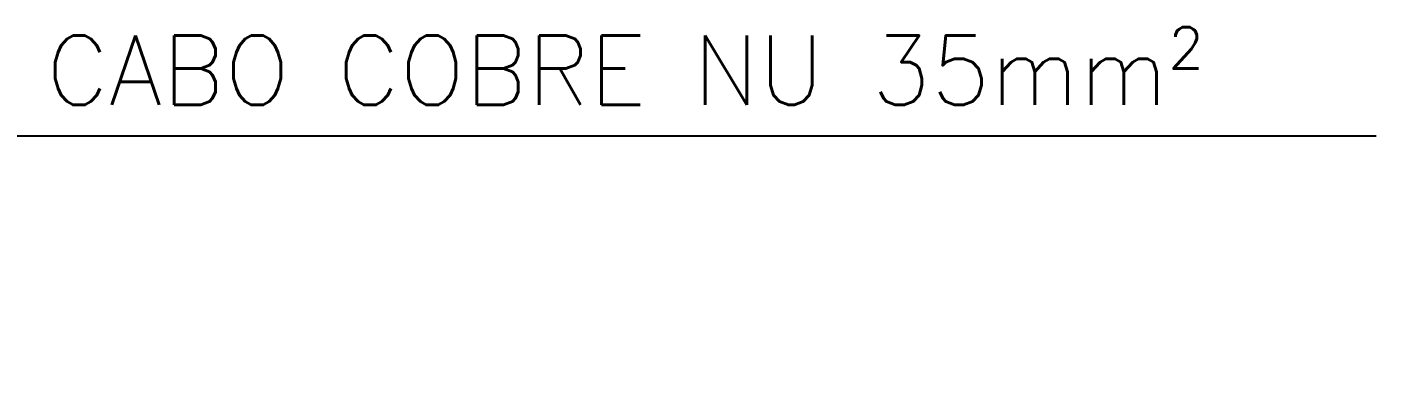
# Model space of a CAD drawing. Header units: millimetres. Extents: x 0 to 114, y 0 to 82.
# Drawn here: x 83.281 to 85.911, y 24.333 to 25.032 of the extents above; entities that cross this region are included whole.
import ezdxf

# ---------------------------------------------------------------- set-up
doc = ezdxf.new("R2010")
doc.units = ezdxf.units.MM
doc.layers.add('ELT-NORMO', color=2, linetype='Continuous')
doc.layers.add('NORMO-DET', color=2, linetype='Continuous')
doc.styles.add('60-100', font='romans.shx', dxfattribs={"height": 0.16})
doc.dimstyles.new('SETAS75', dxfattribs={"dimtxt": 0.16, "dimasz": 0.15, "dimexe": 0.15, "dimexo": 0, "dimgap": 0.1, "dimtad": 1, "dimzin": 10, "dimdsep": 46, "dimtxsty": '60-100', "dimblk1": 'OPEN', "dimblk2": 'OPEN', "dimsah": 1, "dimcen": 0, "dimclrd": 8, "dimclre": 8, "dimclrt": 7, "dimadec": 0, "dimazin": 0, "dimtfac": 1, "dimtix": 1, "dimtmove": 2, "dimatfit": 3, "dimldrblk": 'OPEN', "dimfxl": 0.15, "dimtolj": 1, "dimtzin": 6, "dimarcsym": 0})

# ---------------------------------------------------------------- blocks, each defined once
blk = doc.blocks.new('_OPEN')
at = {"color": 0, "linetype": 'ByBlock'}
for p, q in [((-1, 0.167), (0, 0)), ((0, 0), (-1, -0.167)), ((0, 0), (-1, 0))]:
    blk.add_line(p, q, dxfattribs=at)
blk = doc.blocks.new('A$C793821C0')
at = {"layer": 'NORMO-DET', "color": 7, "style": '60-100'}
blk.add_text('CABO COBRE NU 35mm²', height=0.1125, dxfattribs=at).set_placement((0.7342, 3.2294))
at = {"layer": 'ELT-NORMO', "color": 7}
blk.add_leader([(0.3465, 2.7733), (0.5085, 3.1791), (2.8941, 3.1791)], dimstyle='SETAS75', override={"dimclrd": 8}, dxfattribs=at)

msp = doc.modelspace()

# ---------------------------------------------------------------- block references
at = {"color": 7, "xscale": 1.199999999999999, "yscale": 1.199999999999999, "zscale": 1.199999999999999}
msp.add_blockref('A$C793821C0', (82.4381, 21.0052), dxfattribs=at)

doc.saveas('drawing.dxf')
